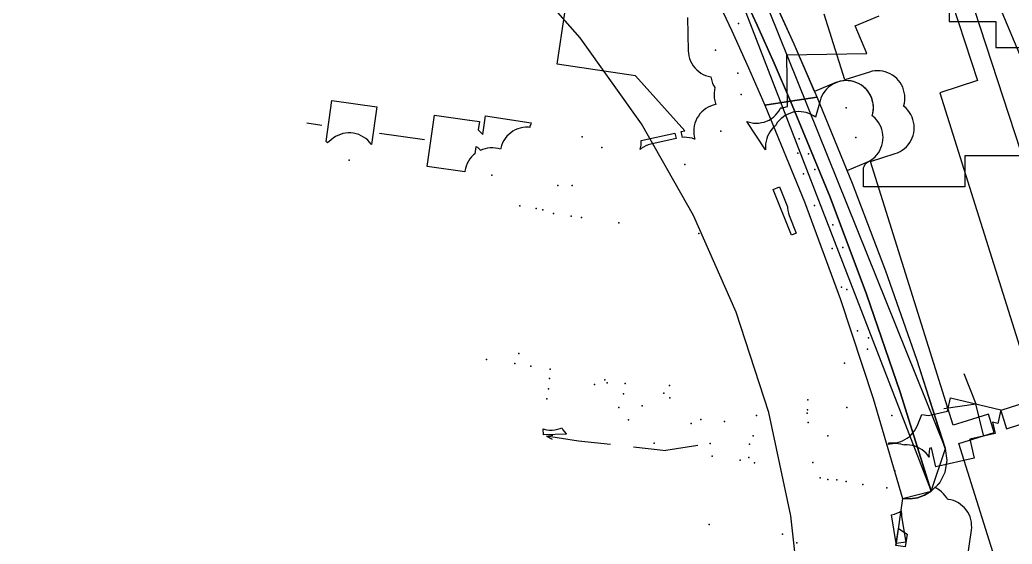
# Model space of a CAD drawing. Header units: metres. Extents: x -3782 to -2031, y 18790 to 19846.
# Drawn here: x -2174.1 to -2097.5, y 19357.3 to 19397.8 of the extents above; entities that cross this region are included whole.
import ezdxf

# ---------------------------------------------------------------- set-up
doc = ezdxf.new("R2010")
doc.units = ezdxf.units.M
for name, color, linetype in [('BOUNDARY', 7, 'Continuous'), ('CURB', 7, 'Continuous'), ('ELECTR_CABLE', 7, 'Continuous'), ('GRASS', 7, 'Continuous'), ('GROUND', 7, 'Continuous'), ('OVERHEAD_POWER_LINE', 7, 'Continuous'), ('ROAD', 7, 'Continuous'), ('SIDEWALK_PATH', 7, 'Continuous'), ('TREE', 7, 'Continuous'), ('WATER_PIPELINE', 7, 'Continuous')]:
    doc.layers.add(name, color=color, linetype=linetype)

msp = doc.modelspace()

# ---------------------------------------------------------------- linework, layer by layer
at = {"layer": 'BOUNDARY'}
msp.add_lwpolyline([(-2113.724, 19351.41), (-2114.618, 19359.509), (-2116.331, 19367.474), (-2118.845, 19375.224), (-2122.134, 19382.678), (-2126.164, 19389.758), (-2130.894, 19396.392), (-2136.274, 19402.511), (-2142.248, 19408.05), (-2148.755, 19412.954), (-2149.772, 19413.642), (-2149.79, 19416.457), (-2149.697, 19418.723), (-2150.151, 19426.606), (-2151.381, 19434.405), (-2153.373, 19442.046), (-2156.108, 19449.452), (-2159.561, 19456.553), (-2163.696, 19463.279), (-2165.05, 19465.255), (-2169.912, 19471.64), (-2171.675, 19473.729), (-2172.426, 19475.476), (-2174.146, 19480.033)], dxfattribs=at)
at = {"layer": 'CURB'}
for points in [[(-2079.131, 19333.444), (-2105.304, 19413.476)], [(-2123.915, 19409.812), (-2120.386, 19403.951), (-2119.954, 19403.153), (-2103.796, 19361.401)], [(-2102.701, 19364.701), (-2120.103, 19407.966)], [(-2103.796, 19361.401), (-2102.701, 19364.701)], [(-2105.996, 19360.851), (-2103.796, 19361.401)]]:
    msp.add_lwpolyline(points, dxfattribs=at)
at = {"layer": 'ELECTR_CABLE'}
for points in [[(-2102.418, 19400.095), (-2102.418, 19397.64), (-2098.809, 19397.644), (-2098.807, 19395.644), (-2096.807, 19395.636)], [(-2122.6, 19397.955), (-2122.543, 19395.401), (-2122.529, 19395.196), (-2122.494, 19394.992), (-2122.439, 19394.794), (-2122.366, 19394.601), (-2122.273, 19394.417), (-2122.164, 19394.243), (-2122.037, 19394.08), (-2121.895, 19393.93), (-2121.74, 19393.795), (-2121.571, 19393.676), (-2121.392, 19393.574), (-2121.204, 19393.49), (-2121.009, 19393.425), (-2120.808, 19393.38), (-2120.798, 19393.378), (-2120.783, 19393.267), (-2120.733, 19393.067), (-2120.665, 19392.873), (-2120.578, 19392.686), (-2120.495, 19392.547), (-2120.528, 19392.343), (-2120.55, 19392.138), (-2120.552, 19391.932), (-2120.534, 19391.727), (-2120.497, 19391.524), (-2120.439, 19391.326), (-2120.406, 19391.245), (-2120.424, 19391.242), (-2120.624, 19391.193), (-2120.819, 19391.125), (-2121.006, 19391.038), (-2121.183, 19390.933), (-2121.35, 19390.812), (-2121.503, 19390.674), (-2121.643, 19390.522), (-2121.766, 19390.358), (-2121.873, 19390.182), (-2121.963, 19389.996), (-2122.033, 19389.802), (-2122.085, 19389.603), (-2122.116, 19389.399), (-2122.128, 19389.193), (-2122.119, 19388.987), (-2122.09, 19388.783), (-2122.041, 19388.583), (-2122.034, 19388.562), (-2122.062, 19388.575), (-2122.257, 19388.639), (-2122.458, 19388.685), (-2122.663, 19388.71), (-2122.869, 19388.715), (-2122.989, 19388.706), (-2123.09, 19389.157), (-2122.815, 19389.218), (-2126.617, 19393.471), (-2132.656, 19394.361), (-2132.073, 19398.319)], [(-2095.07, 19387.284), (-2101.206, 19387.284), (-2101.206, 19384.89), (-2109.022, 19384.89), (-2109.022, 19386.367), (-2108.969, 19386.454), (-2108.878, 19386.639), (-2108.843, 19386.733), (-2108.626, 19386.849), (-2108.449, 19386.954), (-2108.283, 19387.076), (-2108.13, 19387.214), (-2107.991, 19387.366), (-2107.868, 19387.531), (-2107.761, 19387.708), (-2107.672, 19387.894), (-2107.602, 19388.088), (-2107.552, 19388.287), (-2107.521, 19388.491), (-2107.51, 19388.697), (-2107.519, 19388.903), (-2107.549, 19389.107), (-2107.598, 19389.307), (-2107.667, 19389.501), (-2107.755, 19389.688), (-2107.86, 19389.865), (-2107.982, 19390.031), (-2108.12, 19390.184), (-2108.272, 19390.323), (-2108.34, 19390.374), (-2108.322, 19390.443), (-2108.278, 19390.644), (-2108.254, 19390.849), (-2108.25, 19391.055), (-2108.266, 19391.26), (-2108.303, 19391.463), (-2108.359, 19391.662), (-2108.434, 19391.853), (-2108.528, 19392.037), (-2108.639, 19392.21), (-2108.767, 19392.372), (-2108.91, 19392.52), (-2109.067, 19392.654), (-2109.236, 19392.772), (-2109.416, 19392.872), (-2109.605, 19392.955), (-2109.801, 19393.018), (-2110.002, 19393.062), (-2110.207, 19393.086), (-2110.413, 19393.09), (-2110.619, 19393.073), (-2110.821, 19393.037), (-2111.02, 19392.981), (-2111.211, 19392.905), (-2111.395, 19392.812), (-2111.568, 19392.7), (-2111.73, 19392.573), (-2111.879, 19392.43), (-2112.012, 19392.273), (-2112.13, 19392.104), (-2112.23, 19391.924), (-2112.313, 19391.735), (-2112.376, 19391.539), (-2112.719, 19390.272), (-2112.869, 19390.376), (-2113.049, 19390.477), (-2113.237, 19390.56), (-2113.433, 19390.623), (-2113.635, 19390.668), (-2113.839, 19390.692), (-2114.045, 19390.696), (-2114.251, 19390.68), (-2114.454, 19390.644), (-2114.652, 19390.588), (-2114.844, 19390.513), (-2115.028, 19390.419), (-2115.201, 19390.308), (-2115.363, 19390.18), (-2115.512, 19390.038), (-2115.646, 19389.881), (-2115.763, 19389.712), (-2115.824, 19389.604), (-2115.957, 19389.486), (-2116.097, 19389.335), (-2116.222, 19389.171), (-2116.33, 19388.996), (-2116.42, 19388.811), (-2116.492, 19388.618), (-2116.545, 19388.418), (-2116.578, 19388.215), (-2116.59, 19388.009), (-2116.583, 19387.803), (-2116.577, 19387.759), (-2118.012, 19389.938), (-2117.911, 19389.901), (-2117.711, 19389.85), (-2117.507, 19389.818), (-2117.301, 19389.807), (-2117.096, 19389.816), (-2116.892, 19389.846), (-2116.691, 19389.895), (-2116.497, 19389.963), (-2116.31, 19390.05), (-2116.133, 19390.155), (-2115.967, 19390.277), (-2115.814, 19390.415), (-2115.674, 19390.567), (-2115.551, 19390.732), (-2115.444, 19390.908), (-2115.394, 19391.012), (-2115.346, 19390.952), (-2114.88, 19391.089), (-2114.943, 19395.087), (-2108.765, 19395.184), (-2109.659, 19397.325), (-2107.813, 19398.095)], [(-2150.834, 19389.637), (-2151.979, 19389.799)], [(-2142.907, 19388.515), (-2146.375, 19389.006)]]:
    msp.add_lwpolyline(points, dxfattribs=at)
for points in [[(-2150.503, 19388.405), (-2150.059, 19391.547), (-2146.59, 19391.056), (-2147.001, 19388.156), (-2147.015, 19388.179), (-2147.144, 19388.34), (-2147.287, 19388.488), (-2147.445, 19388.622), (-2147.614, 19388.739), (-2147.795, 19388.838), (-2147.984, 19388.92), (-2148.18, 19388.983), (-2148.381, 19389.026), (-2148.586, 19389.049), (-2148.792, 19389.053), (-2148.998, 19389.035), (-2149.2, 19388.998), (-2149.398, 19388.941), (-2149.59, 19388.865), (-2149.773, 19388.771), (-2149.946, 19388.659), (-2150.108, 19388.531), (-2150.393, 19388.28)], [(-2138.595, 19387.717), (-2138.787, 19387.932), (-2138.94, 19387.98), (-2139.015, 19387.449), (-2139.132, 19387.352), (-2139.277, 19387.205), (-2139.406, 19387.045), (-2139.52, 19386.873), (-2139.615, 19386.69), (-2139.693, 19386.5), (-2139.751, 19386.302), (-2139.79, 19386.1), (-2139.797, 19386.055), (-2142.692, 19386.465), (-2142.132, 19390.425), (-2139.425, 19390.043), (-2139.42, 19390.047), (-2139.415, 19390.041), (-2138.663, 19389.935), (-2138.753, 19389.299), (-2138.417, 19388.921), (-2138.205, 19390.362), (-2134.664, 19389.84), (-2134.706, 19389.736), (-2134.765, 19389.539), (-2134.776, 19389.482), (-2134.898, 19389.493), (-2135.104, 19389.492), (-2135.309, 19389.47), (-2135.511, 19389.428), (-2135.707, 19389.367), (-2135.897, 19389.287), (-2136.078, 19389.189), (-2136.249, 19389.073), (-2136.407, 19388.941), (-2136.552, 19388.794), (-2136.682, 19388.634), (-2136.795, 19388.462), (-2136.891, 19388.28), (-2136.968, 19388.089), (-2137.027, 19387.891), (-2137.045, 19387.796), (-2137.215, 19387.846), (-2137.417, 19387.885), (-2137.622, 19387.904), (-2137.828, 19387.903), (-2138.033, 19387.881), (-2138.235, 19387.839), (-2138.432, 19387.778), (-2138.596, 19387.709)], [(-2123.578, 19389.047), (-2123.482, 19388.619), (-2125.434, 19388.182), (-2125.633, 19388.128), (-2125.825, 19388.054), (-2126.009, 19387.961), (-2126.183, 19387.851), (-2126.267, 19387.786), (-2126.228, 19387.916), (-2126.189, 19388.118), (-2126.171, 19388.324), (-2126.172, 19388.466)], [(-2114.587, 19381.162), (-2115.997, 19384.689), (-2115.513, 19384.882), (-2114.898, 19383.345), (-2114.895, 19383.273), (-2114.867, 19383.069), (-2114.82, 19382.868), (-2114.753, 19382.673), (-2114.209, 19381.313)], [(-2103.994, 19367.263), (-2102.544, 19367.592), (-2102.297, 19368.624), (-2098.407, 19367.694), (-2098.658, 19366.643), (-2099.049, 19366.736), (-2098.852, 19365.868), (-2100.802, 19365.425), (-2100.47, 19363.962), (-2103.43, 19363.289), (-2103.762, 19364.752), (-2103.928, 19364.714), (-2103.983, 19364.183), (-2103.942, 19364.037), (-2104.045, 19364.183), (-2104.18, 19364.338), (-2104.33, 19364.479), (-2104.493, 19364.605), (-2104.668, 19364.715), (-2104.853, 19364.807), (-2105.045, 19364.88), (-2105.244, 19364.934), (-2105.447, 19364.968), (-2105.653, 19364.982), (-2105.859, 19364.976), (-2105.917, 19364.969), (-2105.944, 19364.979), (-2106.142, 19365.033), (-2106.346, 19365.067), (-2106.551, 19365.081), (-2106.757, 19365.075), (-2106.962, 19365.049), (-2107.092, 19365.019), (-2107.071, 19365.154), (-2107.027, 19365.148), (-2106.821, 19365.138), (-2106.615, 19365.148), (-2106.411, 19365.178), (-2106.211, 19365.229), (-2106.017, 19365.298), (-2105.831, 19365.386), (-2105.654, 19365.492), (-2105.489, 19365.615), (-2105.336, 19365.754), (-2105.198, 19365.906), (-2105.075, 19366.072), (-2104.969, 19366.249), (-2104.881, 19366.435), (-2104.516, 19367.317)], [(-2133.732, 19365.753), (-2133.747, 19366.225), (-2133.658, 19366.197), (-2133.456, 19366.154), (-2133.251, 19366.131), (-2133.045, 19366.129), (-2132.84, 19366.146), (-2132.637, 19366.184), (-2132.439, 19366.241), (-2132.311, 19366.292), (-2132.228, 19366.149), (-2132.107, 19365.981), (-2131.971, 19365.827), (-2131.952, 19365.809)], [(-2106.487, 19357.365), (-2106.849, 19359.584), (-2106.635, 19359.645), (-2106.44, 19359.71), (-2106.252, 19359.795), (-2106.099, 19359.882), (-2106.1, 19359.869), (-2106.097, 19359.663), (-2106.074, 19359.459), (-2105.752, 19357.485)]]:
    msp.add_lwpolyline(points, close=True, dxfattribs=at)
at = {"layer": 'GRASS'}
for points in [[(-2123.915, 19409.812), (-2127.972, 19410.403), (-2128.983, 19403.652), (-2121.901, 19402.613), (-2120.526, 19399.785), (-2119.189, 19396.939), (-2117.89, 19394.075), (-2116.629, 19391.193), (-2114.644, 19391.505), (-2115.92, 19394.441), (-2117.231, 19397.36), (-2118.576, 19400.265), (-2119.954, 19403.153), (-2120.055, 19403.356), (-2120.161, 19403.557), (-2120.272, 19403.755), (-2120.386, 19403.951)], [(-2114.644, 19391.505), (-2116.629, 19391.193), (-2113.582, 19383.748), (-2110.792, 19376.205), (-2108.263, 19368.57), (-2105.996, 19360.851), (-2105.414, 19360.825), (-2104.842, 19360.91), (-2104.298, 19361.104), (-2103.796, 19361.401), (-2106.177, 19369.044), (-2108.779, 19376.612), (-2111.602, 19384.101)]]:
    msp.add_lwpolyline(points, close=True, dxfattribs=at)
at = {"layer": 'GROUND'}
for points in [[(-2113.724, 19351.41), (-2114.618, 19359.509), (-2116.331, 19367.474), (-2118.845, 19375.224), (-2122.134, 19382.678), (-2126.164, 19389.758), (-2130.894, 19396.392), (-2136.274, 19402.511)], [(-2118.576, 19400.265), (-2117.231, 19397.36), (-2115.92, 19394.441), (-2114.644, 19391.505), (-2111.602, 19384.101), (-2108.779, 19376.612), (-2106.177, 19369.044), (-2103.796, 19361.401), (-2104.298, 19361.104), (-2104.842, 19360.91), (-2105.414, 19360.825), (-2105.996, 19360.851), (-2106.517, 19357.22)]]:
    msp.add_lwpolyline(points, dxfattribs=at)
at = {"layer": 'OVERHEAD_POWER_LINE'}
for points in [[(-2101.272, 19370.483), (-2100.352, 19368.159)], [(-2102.824, 19367.787), (-2100.352, 19368.159)], [(-2099.761, 19365.73), (-2100.352, 19368.159)], [(-2133.501, 19365.659), (-2133.008, 19365.741)], [(-2131.031, 19365.276), (-2133.501, 19365.659)], [(-2133.501, 19365.659), (-2133.056, 19365.431)], [(-2128.545, 19365.012), (-2131.031, 19365.276)], [(-2126.768, 19364.822), (-2124.282, 19364.558)], [(-2121.81, 19364.93), (-2124.282, 19364.558)]]:
    msp.add_lwpolyline(points, dxfattribs=at)
at = {"layer": 'ROAD'}
for points in [[(-2098.675, 19399.178), (-2096.639, 19394.334)], [(-2101.017, 19356.108), (-2100.688, 19358.405), (-2100.668, 19358.61), (-2100.669, 19358.816), (-2100.691, 19359.021), (-2100.732, 19359.223), (-2100.793, 19359.42), (-2100.872, 19359.61), (-2100.97, 19359.791), (-2101.086, 19359.962), (-2101.217, 19360.121), (-2101.364, 19360.266), (-2101.524, 19360.396), (-2101.696, 19360.509), (-2101.878, 19360.606), (-2102.069, 19360.683), (-2102.266, 19360.742), (-2102.468, 19360.782), (-2102.522, 19360.787), (-2102.587, 19360.895), (-2102.709, 19361.061), (-2102.847, 19361.215), (-2102.999, 19361.353), (-2103.164, 19361.477), (-2103.498, 19361.701), (-2103.139, 19362.062), (-2103.137, 19362.065), (-2102.723, 19362.875), (-2102.722, 19362.878), (-2102.57, 19363.775), (-2102.57, 19363.778), (-2102.701, 19364.7), (-2102.702, 19364.702), (-2104.91, 19371.578), (-2107.298, 19378.393), (-2109.864, 19385.144), (-2110.28, 19386.159), (-2108.813, 19386.761), (-2108.626, 19386.849), (-2108.449, 19386.954), (-2108.283, 19387.076), (-2108.13, 19387.214), (-2107.991, 19387.366), (-2107.868, 19387.531), (-2107.761, 19387.708), (-2107.672, 19387.894), (-2107.602, 19388.088), (-2107.552, 19388.287), (-2107.521, 19388.491), (-2107.51, 19388.697), (-2107.519, 19388.903), (-2107.549, 19389.107), (-2107.598, 19389.307), (-2107.667, 19389.501), (-2107.755, 19389.688), (-2107.86, 19389.865), (-2107.982, 19390.031), (-2108.12, 19390.184), (-2108.272, 19390.323), (-2108.341, 19390.374), (-2108.341, 19390.375), (-2108.291, 19390.574), (-2108.26, 19390.778), (-2108.249, 19390.984), (-2108.258, 19391.19), (-2108.288, 19391.394), (-2108.337, 19391.594), (-2108.406, 19391.788), (-2108.494, 19391.975), (-2108.599, 19392.152), (-2108.721, 19392.318), (-2108.859, 19392.471), (-2109.011, 19392.61), (-2109.176, 19392.733), (-2109.353, 19392.84), (-2109.539, 19392.928), (-2109.733, 19392.998), (-2109.932, 19393.049), (-2110.136, 19393.08), (-2110.342, 19393.091), (-2110.548, 19393.081), (-2110.752, 19393.052), (-2110.952, 19393.002), (-2111.146, 19392.934), (-2112.794, 19392.257), (-2114.382, 19395.906), (-2115.541, 19398.455)]]:
    msp.add_lwpolyline(points, dxfattribs=at)
msp.add_lwpolyline([(-2106.516, 19357.22), (-2106.517, 19357.22), (-2106.517, 19357.221), (-2106.327, 19358.543), (-2105.651, 19358.088), (-2105.79, 19357.116)], close=True, dxfattribs=at)
at = {"layer": 'SIDEWALK_PATH'}
for points in [[(-2120.103, 19407.966), (-2120.503, 19408.567), (-2121.028, 19409.05), (-2121.652, 19409.394), (-2122.349, 19409.584), (-2123.915, 19409.812), (-2120.386, 19403.951), (-2120.272, 19403.755), (-2120.161, 19403.557), (-2120.055, 19403.356), (-2119.954, 19403.153), (-2118.576, 19400.265), (-2117.231, 19397.36), (-2115.92, 19394.441), (-2114.644, 19391.505), (-2112.606, 19391.825), (-2114.382, 19395.906), (-2116.224, 19399.956), (-2118.131, 19403.977)], [(-2112.606, 19391.825), (-2114.644, 19391.505), (-2111.602, 19384.101), (-2108.779, 19376.612), (-2106.177, 19369.044), (-2103.796, 19361.401), (-2103.138, 19362.063), (-2102.722, 19362.876), (-2102.57, 19363.776), (-2102.701, 19364.701), (-2104.91, 19371.578), (-2107.298, 19378.393), (-2109.864, 19385.143)]]:
    msp.add_lwpolyline(points, close=True, dxfattribs=at)
msp.add_lwpolyline([(-2098.675, 19399.177), (-2096.639, 19394.334)], dxfattribs=at)
at = {"layer": 'TREE'}
for p in [(-2118.68, 19397.496), (-2120.443, 19395.448), (-2118.721, 19393.667), (-2118.454, 19392.012), (-2110.349, 19390.991), (-2120.028, 19389.18), (-2130.733, 19388.761), (-2113.984, 19388.597), (-2109.61, 19388.704), (-2129.206, 19387.938), (-2114.09, 19387.503), (-2113.277, 19387.43), (-2148.721, 19386.954), (-2122.819, 19386.615), (-2137.711, 19385.806), (-2113.657, 19385.897), (-2112.787, 19386.243), (-2132.627, 19384.989), (-2131.508, 19385.001), (-2135.545, 19383.44), (-2134.295, 19383.217), (-2133.778, 19383.11), (-2132.961, 19382.848), (-2112.803, 19383.453), (-2131.581, 19382.625), (-2130.788, 19382.537), (-2127.894, 19382.115), (-2121.729, 19381.301), (-2111.384, 19381.952), (-2111.446, 19380.136), (-2110.622, 19380.223), (-2110.728, 19377.148), (-2110.315, 19376.973), (-2109.482, 19373.774), (-2108.633, 19373.256), (-2135.638, 19372.043), (-2108.702, 19372.375), (-2138.134, 19371.583), (-2135.946, 19371.271), (-2110.484, 19371.289), (-2134.688, 19371.067), (-2133.216, 19370.832), (-2133.254, 19370.102), (-2128.981, 19369.999), (-2128.798, 19369.782), (-2127.413, 19369.721), (-2133.325, 19369.3), (-2129.795, 19369.635), (-2124.421, 19368.97), (-2123.986, 19369.57), (-2133.475, 19368.537), (-2127.542, 19368.925), (-2123.971, 19368.601), (-2113.325, 19368.472), (-2127.914, 19367.876), (-2126.103, 19367.992), (-2113.376, 19367.418), (-2113.349, 19367.677), (-2110.301, 19367.872), (-2127.168, 19366.918), (-2121.572, 19366.953), (-2119.744, 19366.782), (-2117.286, 19367.246), (-2113.299, 19366.705), (-2106.822, 19367.238), (-2122.333, 19366.628), (-2117.529, 19365.681), (-2111.774, 19365.693), (-2125.172, 19365.114), (-2120.867, 19365.086), (-2117.817, 19365.026), (-2120.709, 19364.1), (-2118.548, 19363.808), (-2117.875, 19364.002), (-2117.445, 19363.591), (-2112.932, 19363.632), (-2106.593, 19362.982), (-2112.367, 19362.442), (-2111.77, 19362.316), (-2111.078, 19362.279), (-2110.346, 19362.165), (-2109.072, 19361.93), (-2107.205, 19361.665), (-2120.921, 19358.847), (-2115.261, 19358.105), (-2114.156, 19357.419)]:
    msp.add_point(p, dxfattribs=at)
at = {"layer": 'WATER_PIPELINE'}
for points in [[(-2102.663, 19400.59), (-2100.229, 19393.096), (-2103.128, 19392.155), (-2095.7, 19368.502), (-2098.422, 19367.648), (-2097.977, 19366.233), (-2095.924, 19366.878)], [(-2098.051, 19353.625), (-2101.648, 19365.08), (-2098.929, 19365.934), (-2099.373, 19367.349), (-2101.425, 19366.705), (-2101.43, 19366.721), (-2102.097, 19366.511), (-2108.486, 19386.856), (-2106.578, 19387.455), (-2106.384, 19387.526), (-2106.199, 19387.616), (-2106.023, 19387.724), (-2105.859, 19387.848), (-2105.707, 19387.988), (-2105.57, 19388.142), (-2105.449, 19388.309), (-2105.345, 19388.487), (-2105.259, 19388.674), (-2105.191, 19388.868), (-2105.143, 19389.069), (-2105.115, 19389.273), (-2105.107, 19389.479), (-2105.119, 19389.685), (-2105.151, 19389.888), (-2105.203, 19390.088), (-2105.274, 19390.281), (-2105.364, 19390.466), (-2105.472, 19390.642), (-2105.596, 19390.806), (-2105.736, 19390.958), (-2105.89, 19391.095), (-2105.926, 19391.12), (-2105.911, 19391.161), (-2105.863, 19391.362), (-2105.835, 19391.566), (-2105.827, 19391.772), (-2105.839, 19391.978), (-2105.871, 19392.181), (-2105.923, 19392.381), (-2105.994, 19392.574), (-2106.084, 19392.759), (-2106.192, 19392.935), (-2106.316, 19393.099), (-2106.456, 19393.251), (-2106.61, 19393.388), (-2106.777, 19393.509), (-2106.955, 19393.613), (-2107.142, 19393.699), (-2107.337, 19393.767), (-2107.537, 19393.815), (-2107.741, 19393.843), (-2107.947, 19393.851), (-2108.153, 19393.839), (-2108.356, 19393.807), (-2108.556, 19393.755), (-2110.464, 19393.156), (-2112.055, 19398.222)]]:
    msp.add_lwpolyline(points, dxfattribs=at)

doc.saveas('drawing.dxf')
